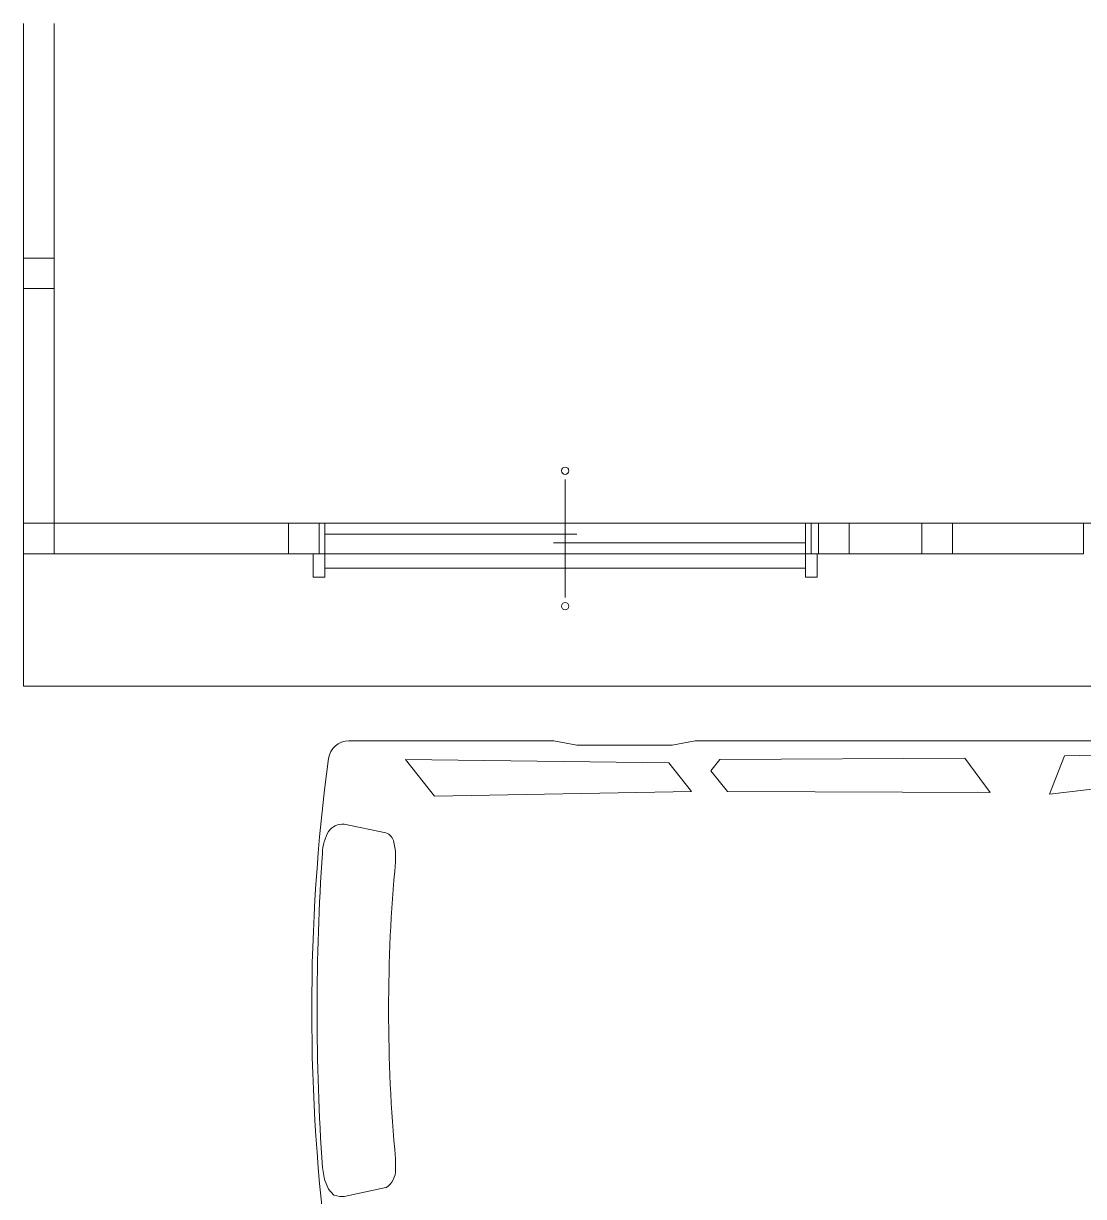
# Model space of a CAD drawing. Header units: millimetres. Extents: x 10 to 410, y 10 to 287.
# Drawn here: x 120.49 to 156.89, y 128.14 to 168.4 of the extents above; entities that cross this region are included whole.
import ezdxf
from ezdxf.lldxf.tags import DXFTag

# ---------------------------------------------------------------- set-up
doc = ezdxf.new("R2010")
doc.units = ezdxf.units.MM
doc.layers.add('LAYER6', color=252, linetype='Continuous')
tags = doc.linetypes.add('chain', pattern=[18.5, 12, -1.5, 3.5, -1.5]).pattern_tags.tags
tags[10:11] = [DXFTag(74, 4), DXFTag(75, 0), DXFTag(340, '0'), DXFTag(46, 1.0), DXFTag(50, 0.0), DXFTag(44, 0.0), DXFTag(45, 0.0)]
tags[8:9] = [DXFTag(74, 4), DXFTag(75, 0), DXFTag(340, '0'), DXFTag(46, 1.0), DXFTag(50, 0.0), DXFTag(44, 0.0), DXFTag(45, 0.0)]
tags[6:7] = [DXFTag(74, 4), DXFTag(75, 0), DXFTag(340, '0'), DXFTag(46, 1.0), DXFTag(50, 0.0), DXFTag(44, 0.0), DXFTag(45, 0.0)]
tags[4:5] = [DXFTag(74, 4), DXFTag(75, 0), DXFTag(340, '0'), DXFTag(46, 1.0), DXFTag(50, 0.0), DXFTag(44, 0.0), DXFTag(45, 0.0)]
tags = doc.linetypes.add('dashed', pattern=[7.5, 6, -1.5]).pattern_tags.tags
tags[6:7] = [DXFTag(74, 4), DXFTag(75, 0), DXFTag(340, '0'), DXFTag(46, 1.0), DXFTag(50, 0.0), DXFTag(44, 0.0), DXFTag(45, 0.0)]
tags[4:5] = [DXFTag(74, 4), DXFTag(75, 0), DXFTag(340, '0'), DXFTag(46, 1.0), DXFTag(50, 0.0), DXFTag(44, 0.0), DXFTag(45, 0.0)]

# ---------------------------------------------------------------- blocks, each defined once
blk = doc.blocks.new('FcPack%d0')
at = {"layer": 'LAYER6', "color": 3, "linetype": 'Continuous', "lineweight": 13}
for p, q in [((-24.606, 12.494), (-24.606, 4.444)), ((-23.556, 4.444), (-23.556, 12.494)), ((-24.606, 3.394), (-24.606, 4.444)), ((-24.606, 4.444), (-23.556, 4.444)), ((-23.556, 4.444), (-23.556, 3.394)), ((-24.606, 3.394), (-24.606, -4.656)), ((-23.556, 3.394), (-24.606, 3.394)), ((-23.556, -4.656), (-23.556, 3.394)), ((-24.606, -5.706), (-24.606, -4.656)), ((-24.606, -4.656), (-23.556, -4.656)), ((-15.506, -4.656), (-23.556, -4.656)), ((-23.556, -4.656), (-23.556, -5.706)), ((-15.506, -5.706), (-15.506, -4.656)), ((-15.506, -4.656), (-14.456, -4.656)), ((-14.456, -5.706), (-14.456, -4.656)), ((-14.456, -4.656), (-14.456, -5.706)), ((2.694, -4.656), (2.444, -4.656)), ((2.444, -5.706), (2.444, -4.656)), ((2.694, -5.706), (2.694, -4.656)), ((2.694, -4.656), (3.744, -4.656)), ((6.244, -4.656), (3.744, -4.656)), ((3.744, -4.656), (3.744, -5.706)), ((6.244, -5.706), (6.244, -4.656)), ((6.244, -4.656), (7.294, -4.656)), ((11.794, -4.656), (7.294, -4.656)), ((7.294, -4.656), (7.294, -5.706)), ((11.794, -5.706), (11.794, -4.656)), ((11.794, -4.656), (12.844, -4.656)), ((-23.556, -5.706), (-24.606, -5.706)), ((-23.556, -5.706), (-15.506, -5.706)), ((-14.456, -5.706), (-15.506, -5.706)), ((2.444, -5.706), (2.694, -5.706)), ((3.744, -5.706), (2.694, -5.706)), ((3.744, -5.706), (6.244, -5.706)), ((7.294, -5.706), (6.244, -5.706)), ((7.294, -5.706), (11.794, -5.706))]:
    blk.add_line(p, q, dxfattribs=at)
at = {"layer": 'LAYER6', "color": 2, "linetype": 'Continuous', "lineweight": 13}
for p, q in [((-6.006, -3.156), (-6.006, -7.206)), ((-14.456, -4.656), (-14.256, -4.656)), ((-14.456, -4.656), (-14.456, -5.706)), ((-14.256, -4.656), (-14.256, -5.706)), ((2.444, -4.656), (2.244, -4.656)), ((2.244, -4.656), (2.244, -5.706)), ((2.444, -4.656), (2.444, -5.706)), ((-14.256, -5.031), (-5.606, -5.031)), ((-6.406, -5.331), (2.244, -5.331)), ((-14.656, -6.506), (-14.656, -5.706)), ((-14.456, -5.706), (-14.256, -5.706)), ((-14.456, -5.706), (-14.256, -5.706)), ((-14.256, -5.706), (-14.256, -6.506)), ((2.444, -5.706), (2.244, -5.706)), ((2.444, -5.706), (2.244, -5.706)), ((2.244, -5.706), (2.244, -6.506)), ((2.644, -6.506), (2.644, -5.706)), ((-14.256, -6.506), (-14.656, -6.506)), ((2.244, -6.506), (2.644, -6.506))]:
    blk.add_line(p, q, dxfattribs=at)
at = {"layer": 'LAYER6', "color": 1, "linetype": 'Continuous', "lineweight": 13}
for p, q in [((-14.256, -4.656), (2.244, -4.656)), ((-14.256, -5.706), (2.244, -5.706)), ((-6.397, -12.123), (-13.432, -12.123)), ((-5.605, -12.273), (-6.397, -12.123)), ((-2.333, -12.273), (-5.605, -12.273)), ((-1.541, -12.123), (-2.333, -12.273)), ((19.689, -12.123), (-1.541, -12.123)), ((10.621, -13.957), (23.486, -12.428)), ((23.486, -12.428), (11.136, -12.638)), ((-2.444, -12.884), (-11.492, -12.771)), ((-11.492, -12.771), (-10.492, -14.021)), ((-1.662, -13.868), (-2.444, -12.884)), ((-0.699, -12.765), (-0.999, -13.152)), ((7.716, -12.727), (-0.699, -12.765)), ((8.585, -13.905), (7.716, -12.727)), ((11.136, -12.638), (10.621, -13.957)), ((-0.999, -13.152), (-0.434, -13.867)), ((-10.492, -14.021), (-1.662, -13.868)), ((-0.434, -13.867), (8.585, -13.905)), ((-12.162, -15.283), (-13.599, -14.983)), ((-11.826, -15.914), (-11.886, -15.608)), ((-11.828, -16.278), (-11.826, -15.914)), ((-11.826, -26.833), (-11.828, -26.468)), ((-14.342, -26.768), (-14.27, -27.181)), ((-14.27, -27.181), (-14.131, -27.51)), ((-14.131, -27.51), (-13.946, -27.716)), ((-13.946, -27.716), (-13.74, -27.763)), ((-13.74, -27.763), (-13.599, -27.763)), ((-13.599, -27.763), (-12.162, -27.463))]:
    blk.add_line(p, q, dxfattribs=at)
at = {"layer": 'LAYER6', "color": 1, "linetype": 'dashed', "lineweight": 13}
for p, q in [((-24.606, -5.706), (-24.606, -10.256)), ((-24.606, -5.706), (-24.606, -10.256)), ((-24.606, -10.256), (40.144, -10.256))]:
    blk.add_line(p, q, dxfattribs=at)
at = {"layer": 'LAYER6', "color": 2, "linetype": 'chain', "lineweight": 13}
blk.add_line((-14.256, -6.206), (2.244, -6.206), dxfattribs=at)
at = {"layer": 'LAYER6', "color": 2, "linetype": 'Continuous', "lineweight": 13}
for centre in [(-6.006, -2.856), (-6.006, -7.506)]:
    blk.add_circle(centre, 0.125, dxfattribs=at)
at = {"layer": 'LAYER6', "color": 1, "linetype": 'Continuous', "lineweight": 13}
for centre, radius, start, end in [((-13.432, -12.829), 0.706, 90.0001, 172.3847), ((50.477, -21.373), 65.184, 172.38489, 187.61511), ((-12.66, -16.056), 1.683, 150.8809, 177.3484), ((-13.632, -15.598), 0.616, 86.9228, 144.1041), ((-12.313, -15.691), 0.435, 11.0559, 69.7385), ((65.925, -21.373), 80.448, 176.15475, 183.84525), ((41.997, -21.373), 54.066, 174.5926, 185.4074), ((-12.557, -26.848), 0.731, 302.66, 1.1723)]:
    blk.add_arc(centre, radius, start, end, dxfattribs=at)

msp = doc.modelspace()

# ---------------------------------------------------------------- block references
at = {"layer": 'LAYER6', "color": 1, "linetype": 'Continuous', "lineweight": 13}
msp.add_blockref('FcPack%d0', (145.1, 155.909), dxfattribs=at)

doc.saveas('drawing.dxf')
